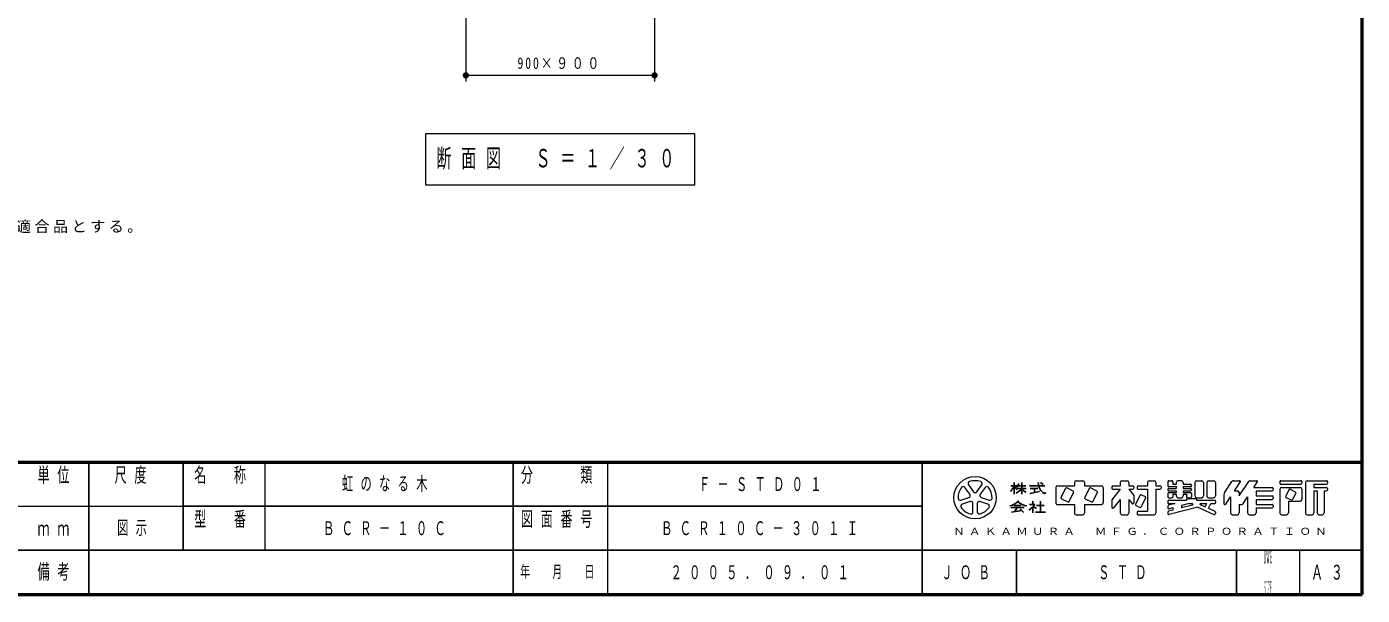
# Model space of a CAD drawing. Units: millimetres on the paper. Extents: x -385 to 0, y -47 to 267.
# Drawn here: x -212.4 to 0, y -0.1 to 90.2 of the extents above; entities that cross this region are included whole.
import ezdxf
from ezdxf.enums import TextEntityAlignment as Align

# ---------------------------------------------------------------- set-up
doc = ezdxf.new("R2010")
doc.units = ezdxf.units.MM
doc.layers.add('1_30', color=7, linetype='Continuous', lineweight=25)
doc.layers.add('NAKAMURA図枠', color=7, linetype='Continuous', lineweight=13)
doc.layers.add('CLASS1', color=7, linetype='Continuous')
doc.layers.add('図デ_タ_99_', color=7, linetype='Continuous')
doc.styles.add('ＭＳ ゴシック', font='')
doc.styles.get('ＭＳ ゴシック').set_extended_font_data('MS Gothic')

# ---------------------------------------------------------------- blocks, each defined once
blk = doc.blocks.new('filled_dot')
at = {"color": 0, "linetype": 'Continuous', "lineweight": -2, "const_width": 1.25}
blk.add_lwpolyline([(-0.625, 0, 1), (0.625, 0, 1)], format="xyb", close=True, dxfattribs=at)

msp = doc.modelspace()

# ---------------------------------------------------------------- linework, layer by layer
at = {"layer": '1_30', "lineweight": 13}
for p, q in [((-142.537, 111.458), (-142.537, 81.458)), ((-112.537, 111.458), (-112.537, 81.458)), ((-112.537, 82.458), (-142.537, 82.458)), ((-148.937, 73.191), (-148.937, 65.058)), ((-106.137, 73.191), (-148.937, 73.191)), ((-106.137, 65.058), (-106.137, 73.191)), ((-148.937, 65.058), (-106.137, 65.058))]:
    msp.add_line(p, q, dxfattribs=at)
at = {"layer": 'NAKAMURA図枠', "lineweight": 50}
for p, q in [((0, 0), (0, 267)), ((-385, 21), (0, 21)), ((-385, 0), (0, 0))]:
    msp.add_line(p, q, dxfattribs=at)
at = {"layer": 'NAKAMURA図枠', "color": 211, "lineweight": 25}
for p, q in [((-202.5, 21), (-202.5, 7)), ((-187.5, 21), (-187.5, 7)), ((-135, 21), (-135, 0)), ((-70, 21), (-70, 0)), ((-187.5, 14), (-70, 14)), ((-242.5, 7), (0, 7)), ((-20, 7), (-20, 0))]:
    msp.add_line(p, q, dxfattribs=at)
at = {"layer": 'NAKAMURA図枠'}
for p, q in [((-174.5, 21), (-174.5, 7)), ((-120, 21), (-120, 0)), ((-62.39, 15.917), (-63.175, 16.997)), ((-62.629, 17.393), (-61.844, 16.313)), ((-61.298, 16.313), (-60.513, 17.393)), ((-59.967, 16.997), (-60.752, 15.917)), ((-48.476, 17.253), (-45.776, 17.253)), ((-45.776, 17.793), (-45.776, 17.253)), ((-45.506, 18.063), (-44.426, 18.063)), ((-44.156, 17.793), (-44.156, 17.253)), ((-44.156, 17.253), (-41.456, 17.253)), ((-39.836, 17.091), (-39.836, 16.875)), ((-39.674, 17.253), (-38.486, 17.253)), ((-38.486, 17.793), (-38.486, 17.253)), ((-38.216, 18.063), (-37.406, 18.063)), ((-37.136, 17.793), (-37.136, 17.253)), ((-37.136, 17.253), (-36.488, 17.253)), ((-36.326, 17.091), (-36.326, 16.875)), ((-35.786, 17.091), (-35.786, 16.875)), ((-35.624, 17.253), (-34.166, 17.253)), ((-34.166, 17.793), (-34.166, 17.253)), ((-33.896, 18.063), (-33.086, 18.063)), ((-32.816, 17.793), (-32.816, 17.253)), ((-32.816, 17.253), (-32.168, 17.253)), ((-32.006, 17.091), (-32.006, 16.875)), ((-30.926, 17.901), (-30.926, 17.28)), ((-30.764, 18.063), (-30.278, 18.063)), ((-30.764, 17.118), (-29.576, 17.118)), ((-30.116, 17.901), (-30.116, 17.523)), ((-30.116, 17.523), (-29.576, 17.523)), ((-29.576, 17.793), (-29.576, 17.523)), ((-29.576, 17.118), (-29.576, 16.848)), ((-28.766, 18.063), (-29.306, 18.063)), ((-28.496, 17.793), (-28.496, 17.523)), ((-28.496, 17.523), (-27.308, 17.523)), ((-28.496, 17.118), (-27.308, 17.118)), ((-28.496, 17.118), (-28.496, 16.848)), ((-27.146, 17.361), (-27.146, 17.28)), ((-26.606, 17.793), (-26.606, 15.633)), ((-26.336, 18.063), (-25.526, 18.063)), ((-25.256, 17.793), (-25.256, 15.633)), ((-24.716, 17.793), (-24.716, 15.633)), ((-24.446, 18.063), (-23.636, 18.063)), ((-23.366, 17.793), (-23.366, 15.633)), ((-21.88, 16.242), (-20.746, 17.943)), ((-20.521, 18.063), (-19.529, 18.063)), ((-20.306, 16.443), (-19.394, 17.811)), ((-19.586, 15.633), (-18.046, 17.943)), ((-17.821, 18.063), (-16.829, 18.063)), ((-17.246, 16.983), (-16.694, 17.811)), ((-13.106, 17.901), (-13.106, 17.685)), ((-12.944, 18.063), (-9.758, 18.063)), ((-12.944, 17.523), (-9.758, 17.523)), ((-9.596, 17.901), (-9.596, 17.685)), ((-9.056, 17.793), (-9.056, 12.933)), ((-8.786, 18.063), (-5.708, 18.063)), ((-7.706, 17.523), (-7.706, 16.983)), ((-7.706, 17.523), (-5.708, 17.523)), ((-5.546, 17.901), (-5.546, 17.685)), ((-63.828, 14.985), (-62.559, 15.397)), ((-60.583, 15.397), (-59.313, 14.985)), ((-48.746, 16.983), (-48.746, 14.553)), ((-47.198, 16.838), (-47.918, 15.4)), ((-47.845, 15.183), (-46.839, 14.68)), ((-45.975, 16.408), (-46.981, 16.911)), ((-46.622, 14.752), (-45.902, 16.19)), ((-43.418, 16.838), (-44.138, 15.4)), ((-44.065, 15.183), (-43.059, 14.68)), ((-42.195, 16.408), (-43.201, 16.911)), ((-42.842, 14.752), (-42.122, 16.19)), ((-41.186, 16.983), (-41.186, 14.553)), ((-38.486, 16.713), (-39.836, 15.026)), ((-39.836, 15.026), (-39.836, 13.868)), ((-39.674, 16.713), (-38.486, 16.713)), ((-38.486, 15.093), (-39.547, 13.766)), ((-38.486, 15.093), (-38.486, 12.933)), ((-37.136, 16.713), (-36.326, 15.701)), ((-37.136, 16.713), (-36.488, 16.713)), ((-37.136, 15.093), (-36.614, 14.441)), ((-37.136, 15.093), (-37.136, 12.933)), ((-36.326, 15.701), (-36.326, 14.543)), ((-35.318, 15.758), (-36.038, 14.32)), ((-35.624, 16.713), (-34.166, 16.713)), ((-34.454, 15.326), (-35.174, 13.888)), ((-35.101, 15.831), (-34.527, 15.544)), ((-34.166, 16.713), (-34.166, 13.203)), ((-32.816, 16.713), (-32.816, 12.933)), ((-32.816, 16.713), (-32.168, 16.713)), ((-30.926, 16.686), (-30.926, 16.605)), ((-30.926, 16.011), (-30.926, 15.525)), ((-30.764, 16.848), (-29.576, 16.848)), ((-30.764, 16.443), (-29.576, 16.443)), ((-30.764, 16.173), (-29.576, 16.173)), ((-30.764, 15.363), (-30.278, 15.363)), ((-30.764, 14.958), (-27.956, 14.958)), ((-30.116, 15.903), (-29.576, 15.903)), ((-30.116, 15.903), (-30.116, 15.525)), ((-29.576, 16.443), (-29.576, 16.173)), ((-29.576, 15.903), (-29.576, 15.633)), ((-29.306, 15.363), (-28.766, 15.363)), ((-28.496, 16.848), (-27.308, 16.848)), ((-28.496, 16.443), (-27.308, 16.443)), ((-28.496, 16.443), (-28.496, 16.173)), ((-28.496, 16.173), (-27.308, 16.173)), ((-28.496, 15.903), (-28.496, 15.633)), ((-28.496, 15.903), (-27.956, 15.903)), ((-27.956, 15.903), (-27.956, 15.525)), ((-27.956, 15.066), (-27.956, 14.958)), ((-27.794, 15.363), (-27.308, 15.363)), ((-27.794, 15.228), (-26.498, 15.228)), ((-27.146, 16.686), (-27.146, 16.605)), ((-27.146, 16.011), (-27.146, 15.525)), ((-26.336, 15.363), (-25.526, 15.363)), ((-26.336, 15.066), (-26.336, 14.958)), ((-26.336, 14.958), (-23.528, 14.958)), ((-24.446, 15.363), (-23.636, 15.363)), ((-22.016, 15.793), (-22.016, 14.413)), ((-21.719, 14.323), (-20.936, 15.498)), ((-20.936, 15.498), (-20.936, 12.933)), ((-20.306, 16.443), (-19.856, 16.443)), ((-19.586, 16.173), (-19.586, 15.633)), ((-18.966, 14.404), (-18.236, 15.498)), ((-18.236, 15.498), (-18.236, 12.933)), ((-17.246, 16.983), (-14.348, 16.983)), ((-16.886, 16.443), (-14.348, 16.443)), ((-16.886, 16.443), (-16.886, 15.633)), ((-16.886, 15.633), (-14.348, 15.633)), ((-16.886, 15.093), (-16.886, 14.283)), ((-16.886, 15.093), (-14.348, 15.093)), ((-14.186, 16.821), (-14.186, 16.605)), ((-14.186, 15.471), (-14.186, 15.255)), ((-13.106, 16.713), (-13.106, 12.933)), ((-12.836, 16.983), (-9.866, 16.983)), ((-11.666, 16.622), (-12.17, 15.616)), ((-12.097, 15.399), (-11.307, 15.004)), ((-11.449, 16.695), (-10.659, 16.3)), ((-10.586, 16.082), (-11.09, 15.076)), ((-9.596, 16.713), (-9.596, 15.093)), ((-7.706, 16.983), (-5.708, 16.983)), ((-7.706, 16.443), (-7.166, 16.443)), ((-7.706, 16.443), (-7.706, 12.933)), ((-7.166, 16.443), (-7.166, 12.933)), ((-6.086, 16.443), (-5.708, 16.443)), ((-6.086, 16.443), (-6.086, 12.933)), ((-5.546, 16.821), (-5.546, 16.605)), ((-242.5, 14), (-187.5, 14)), ((-62.35, 14.755), (-63.62, 14.343)), ((-61.908, 13.099), (-61.908, 14.434)), ((-61.233, 14.434), (-61.233, 13.099)), ((-59.522, 14.343), (-60.792, 14.755)), ((-48.476, 14.283), (-45.776, 14.283)), ((-45.776, 14.283), (-45.776, 12.933)), ((-44.156, 14.283), (-41.456, 14.283)), ((-44.156, 14.283), (-44.156, 12.933)), ((-35.965, 14.103), (-35.391, 13.816)), ((-35.786, 13.041), (-35.786, 12.825)), ((-35.624, 13.203), (-34.166, 13.203)), ((-30.926, 14.796), (-30.926, 14.58)), ((-30.926, 13.995), (-30.926, 13.773)), ((-30.926, 13.077), (-30.926, 12.854)), ((-29.74, 14.418), (-30.803, 14.152)), ((-30.116, 13.406), (-30.803, 13.234)), ((-30.764, 14.418), (-29.74, 14.418)), ((-26.15, 13.841), (-30.725, 12.697)), ((-30.116, 13.768), (-30.725, 13.615)), ((-30.116, 13.768), (-30.116, 13.406)), ((-27.513, 14.418), (-28.766, 14.105)), ((-27.023, 14.179), (-28.766, 13.743)), ((-28.766, 14.105), (-28.766, 13.743)), ((-27.513, 14.418), (-27.053, 14.418)), ((-26.15, 13.841), (-23.594, 12.705)), ((-25.771, 14.263), (-24.968, 13.906)), ((-25.738, 14.418), (-24.712, 14.418)), ((-24.968, 13.906), (-24.712, 14.418)), ((-24.474, 13.687), (-24.108, 14.418)), ((-24.474, 13.687), (-23.462, 13.237)), ((-24.108, 14.418), (-23.528, 14.418)), ((-23.366, 14.796), (-23.366, 14.58)), ((-23.366, 13.089), (-23.366, 12.853)), ((-19.586, 14.283), (-19.19, 14.283)), ((-19.586, 14.283), (-19.586, 12.933)), ((-16.886, 14.283), (-14.348, 14.283)), ((-16.886, 13.743), (-16.886, 12.933)), ((-16.886, 13.743), (-14.348, 13.743)), ((-14.186, 14.121), (-14.186, 13.905)), ((-11.756, 14.823), (-11.756, 12.933)), ((-11.756, 14.823), (-9.866, 14.823)), ((-45.506, 12.663), (-44.426, 12.663)), ((-38.216, 12.663), (-37.406, 12.663)), ((-35.624, 12.663), (-33.086, 12.663)), ((-20.666, 12.663), (-19.856, 12.663)), ((-17.966, 12.663), (-17.156, 12.663)), ((-12.836, 12.663), (-12.026, 12.663)), ((-8.786, 12.663), (-7.976, 12.663)), ((-6.896, 12.663), (-6.356, 12.663)), ((-10, 7), (-10, 0))]:
    msp.add_line(p, q, dxfattribs=at)
at = {"layer": 'NAKAMURA図枠', "lineweight": 25}
for p, q in [((-55.901, 17.253), (-54.956, 17.253)), ((-55.361, 17.793), (-55.361, 15.903)), ((-54.769, 17.253), (-53.525, 17.253)), ((-54.146, 17.793), (-54.146, 15.903)), ((-52.931, 17.253), (-50.501, 17.253)), ((-50.719, 17.467), (-51.16, 17.761)), ((-54.915, 16.848), (-53.471, 16.848)), ((-52.889, 16.02), (-51.353, 16.327)), ((-52.796, 16.848), (-51.581, 16.848)), ((-52.121, 16.848), (-52.121, 16.173)), ((-55.901, 13.784), (-53.741, 13.784)), ((-55.765, 13.067), (-54.113, 13.304)), ((-55.361, 14.148), (-54.281, 14.148)), ((-54.899, 13.784), (-55.289, 13.136)), ((-54.416, 13.607), (-53.81, 13.001)), ((-52.931, 14.283), (-52.051, 14.283)), ((-52.391, 14.823), (-52.391, 14.283)), ((-52.391, 13.91), (-52.391, 12.933)), ((-52.34, 13.96), (-51.796, 13.646)), ((-51.986, 13.068), (-50.366, 13.068)), ((-51.783, 14.148), (-50.568, 14.148)), ((-51.176, 14.823), (-51.176, 13.068)), ((-202.5, 7), (-202.5, 0)), ((-55, 7), (-55, 0))]:
    msp.add_line(p, q, dxfattribs=at)
at = {"layer": 'NAKAMURA図枠'}
msp.add_circle((-61.571, 15.363), 3.375, dxfattribs=at)
for centre, radius, start, end in [((-61.571, 15.363), 2.7, 142.60154, 181.39846), ((-63.448, 16.798), 0.338, 35.99999, 142.60154), ((-62.356, 17.592), 0.338, 109.39847, 215.99997), ((-61.571, 15.363), 2.7, 70.60155, 109.39847), ((-60.786, 17.592), 0.338, 324, 70.60155), ((-59.694, 16.798), 0.338, 37.39846, 143.99995), ((-61.571, 15.363), 2.7, 358.60155, 37.39847), ((-48.476, 16.983), 0.27, 89.99998, 179.99996), ((-45.506, 17.793), 0.27, 89.99998, 179.99996), ((-44.426, 17.793), 0.27, 0, 89.99998), ((-41.456, 16.983), 0.27, 0, 89.99998), ((-39.674, 17.091), 0.162, 89.99998, 179.99996), ((-38.216, 17.793), 0.27, 89.99998, 179.99996), ((-37.406, 17.793), 0.27, 0, 89.99998), ((-36.488, 17.091), 0.162, 0, 89.99998), ((-35.624, 17.091), 0.162, 89.99998, 179.99996), ((-33.896, 17.793), 0.27, 89.99998, 179.99996), ((-33.086, 17.793), 0.27, 0, 89.99998), ((-32.168, 17.091), 0.162, 0, 89.99998), ((-30.764, 17.901), 0.162, 89.99998, 179.99996), ((-30.764, 17.28), 0.162, 179.99998, 270.00002), ((-30.278, 17.901), 0.162, 0, 89.99998), ((-29.306, 17.793), 0.27, 89.99998, 179.99996), ((-28.766, 17.793), 0.27, 0, 89.99998), ((-27.308, 17.361), 0.162, 0, 89.99998), ((-27.308, 17.28), 0.162, 270.00002, 0), ((-26.336, 17.793), 0.27, 89.99998, 179.99996), ((-25.526, 17.793), 0.27, 0, 89.99998), ((-24.446, 17.793), 0.27, 89.99998, 179.99996), ((-23.636, 17.793), 0.27, 0, 89.99998), ((-20.521, 17.793), 0.27, 89.99998, 146.30984), ((-19.529, 17.901), 0.162, 326.31015, 89.99998), ((-17.821, 17.793), 0.27, 89.99998, 146.3098), ((-16.829, 17.901), 0.162, 326.31003, 89.99998), ((-12.944, 17.901), 0.162, 89.99998, 179.99996), ((-12.944, 17.685), 0.162, 179.99998, 270.00002), ((-9.758, 17.901), 0.162, 0, 89.99998), ((-9.758, 17.685), 0.162, 270.00002, 0), ((-8.786, 17.793), 0.27, 89.99998, 179.99996), ((-5.708, 17.901), 0.162, 0, 89.99998), ((-5.708, 17.685), 0.162, 270.00002, 0), ((-63.933, 15.306), 0.338, 181.39848, 287.99997), ((-62.663, 15.718), 0.338, 287.99998, 35.99999), ((-61.571, 16.512), 0.338, 215.99998, 324), ((-60.479, 15.718), 0.338, 143.99996, 251.99999), ((-59.209, 15.306), 0.338, 252.00001, 358.60156), ((-47.773, 15.328), 0.162, 153.43495, 243.43485), ((-47.054, 16.766), 0.162, 63.43492, 153.43499), ((-46.047, 16.263), 0.162, 333.4349, 63.43487), ((-43.993, 15.328), 0.162, 153.43495, 243.43485), ((-43.274, 16.766), 0.162, 63.43492, 153.43499), ((-42.267, 16.263), 0.162, 333.4349, 63.43487), ((-39.674, 16.875), 0.162, 179.99998, 270.00002), ((-36.488, 16.875), 0.162, 270.00002, 0), ((-35.624, 16.875), 0.162, 179.99998, 270.00002), ((-35.174, 15.686), 0.162, 63.43487, 153.43498), ((-34.599, 15.399), 0.162, 333.43492, 63.43493), ((-32.168, 16.875), 0.162, 270.00002, 0), ((-30.764, 16.686), 0.162, 89.99998, 179.99996), ((-30.764, 16.605), 0.162, 179.99998, 270.00002), ((-30.764, 16.011), 0.162, 89.99998, 179.99996), ((-30.764, 15.525), 0.162, 179.99998, 270.00002), ((-30.764, 14.796), 0.162, 89.99998, 179.99996), ((-30.278, 15.525), 0.162, 270.00002, 0), ((-29.306, 15.633), 0.27, 179.99998, 270.00002), ((-28.766, 15.633), 0.27, 270.00002, 0), ((-27.794, 15.525), 0.162, 179.99998, 270.00002), ((-27.794, 15.066), 0.162, 89.99998, 179.99996), ((-27.308, 16.686), 0.162, 0, 89.99998), ((-27.308, 16.605), 0.162, 270.00002, 0), ((-27.308, 16.011), 0.162, 0, 89.99998), ((-27.308, 15.525), 0.162, 270.00002, 0), ((-26.336, 15.633), 0.27, 179.99998, 270.00002), ((-26.498, 15.066), 0.162, 0, 89.99998), ((-25.526, 15.633), 0.27, 270.00002, 0), ((-24.446, 15.633), 0.27, 179.99998, 270.00002), ((-23.636, 15.633), 0.27, 270.00002, 0), ((-23.528, 14.796), 0.162, 0, 89.99998), ((-21.206, 15.793), 0.81, 146.30999, 179.99996), ((-19.856, 16.173), 0.27, 0, 89.99998), ((-14.348, 16.821), 0.162, 0, 89.99998), ((-14.348, 16.605), 0.162, 270.00002, 0), ((-14.348, 15.471), 0.162, 0, 89.99998), ((-14.348, 15.255), 0.162, 270.00002, 0), ((-12.836, 16.713), 0.27, 89.99998, 179.99996), ((-12.025, 15.544), 0.162, 153.43517, 243.43529), ((-11.522, 16.55), 0.162, 63.43447, 153.43474), ((-11.234, 15.149), 0.162, 243.43534, 333.43491), ((-10.731, 16.155), 0.162, 333.43484, 63.43447), ((-9.866, 16.713), 0.27, 0, 89.99998), ((-9.866, 15.093), 0.27, 270.00002, 0), ((-5.708, 16.821), 0.162, 0, 89.99998), ((-5.708, 16.605), 0.162, 270.00002, 0), ((-63.516, 14.022), 0.338, 107.99999, 214.60154), ((-61.571, 15.363), 2.7, 214.60156, 253.39848), ((-62.246, 14.434), 0.338, 359.99997, 107.99999), ((-62.246, 13.099), 0.338, 253.39847, 359.99997), ((-60.896, 14.434), 0.338, 71.99997, 179.99999), ((-60.896, 13.099), 0.338, 179.99999, 286.60154), ((-61.571, 15.363), 2.7, 286.60155, 325.39847), ((-59.626, 14.022), 0.338, 325.39847, 71.99996), ((-48.476, 14.553), 0.27, 179.99998, 270.00002), ((-46.766, 14.825), 0.162, 243.43498, 333.43496), ((-45.506, 12.933), 0.27, 179.99998, 270.00002), ((-44.426, 12.933), 0.27, 270.00002, 0), ((-42.986, 14.825), 0.162, 243.43498, 333.43496), ((-41.456, 14.553), 0.27, 270.00002, 0), ((-39.674, 13.868), 0.162, 179.99998, 321.34037), ((-38.216, 12.933), 0.27, 179.99998, 270.00002), ((-37.406, 12.933), 0.27, 270.00002, 0), ((-36.488, 14.543), 0.162, 218.65962, 0), ((-35.893, 14.248), 0.162, 153.43487, 243.4348), ((-35.624, 13.041), 0.162, 89.99998, 179.99996), ((-35.624, 12.825), 0.162, 179.99998, 270.00002), ((-35.318, 13.961), 0.162, 243.43487, 333.43498), ((-33.086, 12.933), 0.27, 270.00002, 0), ((-30.764, 14.58), 0.162, 179.99998, 270.00002), ((-30.764, 13.995), 0.162, 104.03614, 179.99996), ((-30.764, 13.773), 0.162, 179.99998, 284.03612), ((-30.764, 13.077), 0.162, 104.03614, 179.99996), ((-30.764, 12.854), 0.162, 179.99998, 284.03612), ((-27.053, 14.297), 0.121, 284.0365, 89.99998), ((-25.738, 14.337), 0.081, 89.99998, 246.03817), ((-23.528, 12.853), 0.162, 246.03699, 0), ((-23.528, 14.58), 0.162, 270.00002, 0), ((-23.528, 13.089), 0.162, 0, 66.03701), ((-21.854, 14.413), 0.162, 179.99998, 326.30997), ((-20.666, 12.933), 0.27, 179.99998, 270.00002), ((-19.856, 12.933), 0.27, 270.00002, 0), ((-19.19, 14.553), 0.27, 270.00002, 326.31002), ((-17.966, 12.933), 0.27, 179.99998, 270.00002), ((-17.156, 12.933), 0.27, 270.00002, 0), ((-14.348, 14.121), 0.162, 0, 89.99998), ((-14.348, 13.905), 0.162, 270.00002, 0), ((-12.836, 12.933), 0.27, 179.99998, 270.00002), ((-12.026, 12.933), 0.27, 270.00002, 0), ((-8.786, 12.933), 0.27, 179.99998, 270.00002), ((-7.976, 12.933), 0.27, 270.00002, 0), ((-6.896, 12.933), 0.27, 179.99998, 270.00002), ((-6.356, 12.933), 0.27, 270.00002, 0)]:
    msp.add_arc(centre, radius, start, end, dxfattribs=at)
at = {"layer": 'NAKAMURA図枠', "lineweight": 25}
for centre, radius, start, end in [((-57.466, 18.084), 2.285, 311.36185, 337.13638), ((-53.383, 18.427), 2.345, 212.50346, 230.00631), ((-56.002, 18.047), 1.467, 313.72108, 343.54317), ((-49.563, 17.694), 1.953, 177.09472, 240.51891), ((-56.374, 18.818), 3.034, 295.86917, 317.23867), ((-51.918, 18.818), 3.034, 222.76131, 240.10806), ((-51.54, 16.805), 1.299, 321.42112, 334.8249), ((-56.898, 17.257), 3.32, 285.11261, 313.40619), ((-52.77, 17.194), 3.192, 231.17281, 259.75506), ((-55.66, 17.226), 4.657, 304.87257, 320.80411)]:
    msp.add_arc(centre, radius, start, end, dxfattribs=at)

# ---------------------------------------------------------------- block references
at = {"layer": '1_30', "lineweight": 13, "xscale": 0.4, "yscale": 0.4}
msp.add_blockref('filled_dot', (-142.537, 82.458), dxfattribs=at)
at = {"layer": '1_30', "lineweight": 13, "xscale": 0.4, "yscale": 0.4, "rotation": 180}
msp.add_blockref('filled_dot', (-112.537, 82.458), dxfattribs=at)

# ---------------------------------------------------------------- texts
at = {"layer": '1_30', "style": 'ＭＳ ゴシック'}
for s, insert, char_height, attachment_point in [('\\T1.32;\\W0.75;900×９００', (-127.537, 83.458), 1.833, 8), ('\\T1.64;\\W0.6;断面図\u3000Ｓ＝１／３０', (-127.537, 69.125), 2.933, 5)]:
    msp.add_mtext(s, dxfattribs=dict(at, insert=insert, char_height=char_height, attachment_point=attachment_point))
at = {"layer": 'CLASS1', "insert": (-379.45, 57.353), "char_height": 1.76, "attachment_point": 7, "style": 'ＭＳ ゴシック'}
msp.add_mtext('\\T1.23;合成木材は、木粉入り再生プラスチック（ポリプロピレン系・色：サンディーブラウン）とし、「再生有機系建材認定基準」適合品とする。', dxfattribs=at)
at = {"layer": 'NAKAMURA図枠', "style": 'ＭＳ ゴシック'}
for s, width, p in [('ＤＷＧ', 0.15, (-15, 6)), ('ＳＩＺＥ', 0.1, (-15, 1))]:
    msp.add_text(s, height=2.199, dxfattribs=dict(at, width=width)).set_placement(p, align=Align.MIDDLE_CENTER)
at = {"layer": 'NAKAMURA図枠', "color": 4, "style": 'ＭＳ ゴシック'}
for s, insert, char_height, attachment_point in [('\\T1.64;\\W0.6;単位', (-207.5, 20.167), 2.346, 2), ('\\T1.64;\\W0.6;尺度', (-195.25, 20.167), 2.346, 2), ('\\T1.64;\\W0.6;名\u3000称', (-181, 20.167), 2.346, 2), ('\\T1.64;\\W0.6;分\u3000\u3000類', (-127.5, 20.167), 2.346, 2), ('\\T1.64;\\W0.6;型\u3000番', (-181, 13.167), 2.346, 2), ('\\T1.64;\\W0.6;図面番号', (-127.5, 13.167), 2.346, 2), ('\\T1.64;\\W0.6;ｍｍ', (-207.5, 10.5), 2.346, 5), ('\\T1.39;\\W1.2;ＮＡＫＡＭＵＲＡ\u3000ＭＦＧ．ＣＯＲＰＯＲＡＴＩＯＮ', (-35, 10), 1.1, 5), ('\\T1.64;\\W0.6;備考', (-207.5, 3.5), 2.346, 5), ('\\T1.64;\\W0.6;年\u3000月\u3000日', (-127.5, 3.5), 1.906, 5), ('\\T1.64;\\W0.6;ＪＯＢ', (-62.5, 3.5), 2.199, 5), ('\\T1.64;\\W0.6;Ａ３', (-5, 3.5), 2.346, 5)]:
    msp.add_mtext(s, dxfattribs=dict(at, insert=insert, char_height=char_height, attachment_point=attachment_point))
at = {"layer": '図デ_タ_99_', "char_height": 2.199, "attachment_point": 4, "style": 'ＭＳ ゴシック'}
for s, insert in [('\\T1.64;\\W0.6;虹のなる木', (-162.25, 17.5)), ('\\T1.64;\\W0.6;Ｆ－ＳＴＤ０１', (-105.5, 17.5)), ('\\T1.64;\\W0.6;図示', (-198, 10.5)), ('\\T1.64;\\W0.6;ＢＣＲ－１０Ｃ', (-165.25, 10.5)), ('\\T1.64;\\W0.6;ＢＣＲ１０Ｃ－３０１Ｉ', (-111.5, 10.5)), ('\\T1.64;\\W0.6;２００５．０９．０１', (-110, 3.5)), ('\\T1.64;\\W0.6;ＳＴＤ', (-42, 3.5))]:
    msp.add_mtext(s, dxfattribs=dict(at, insert=insert))

doc.saveas('drawing.dxf')
